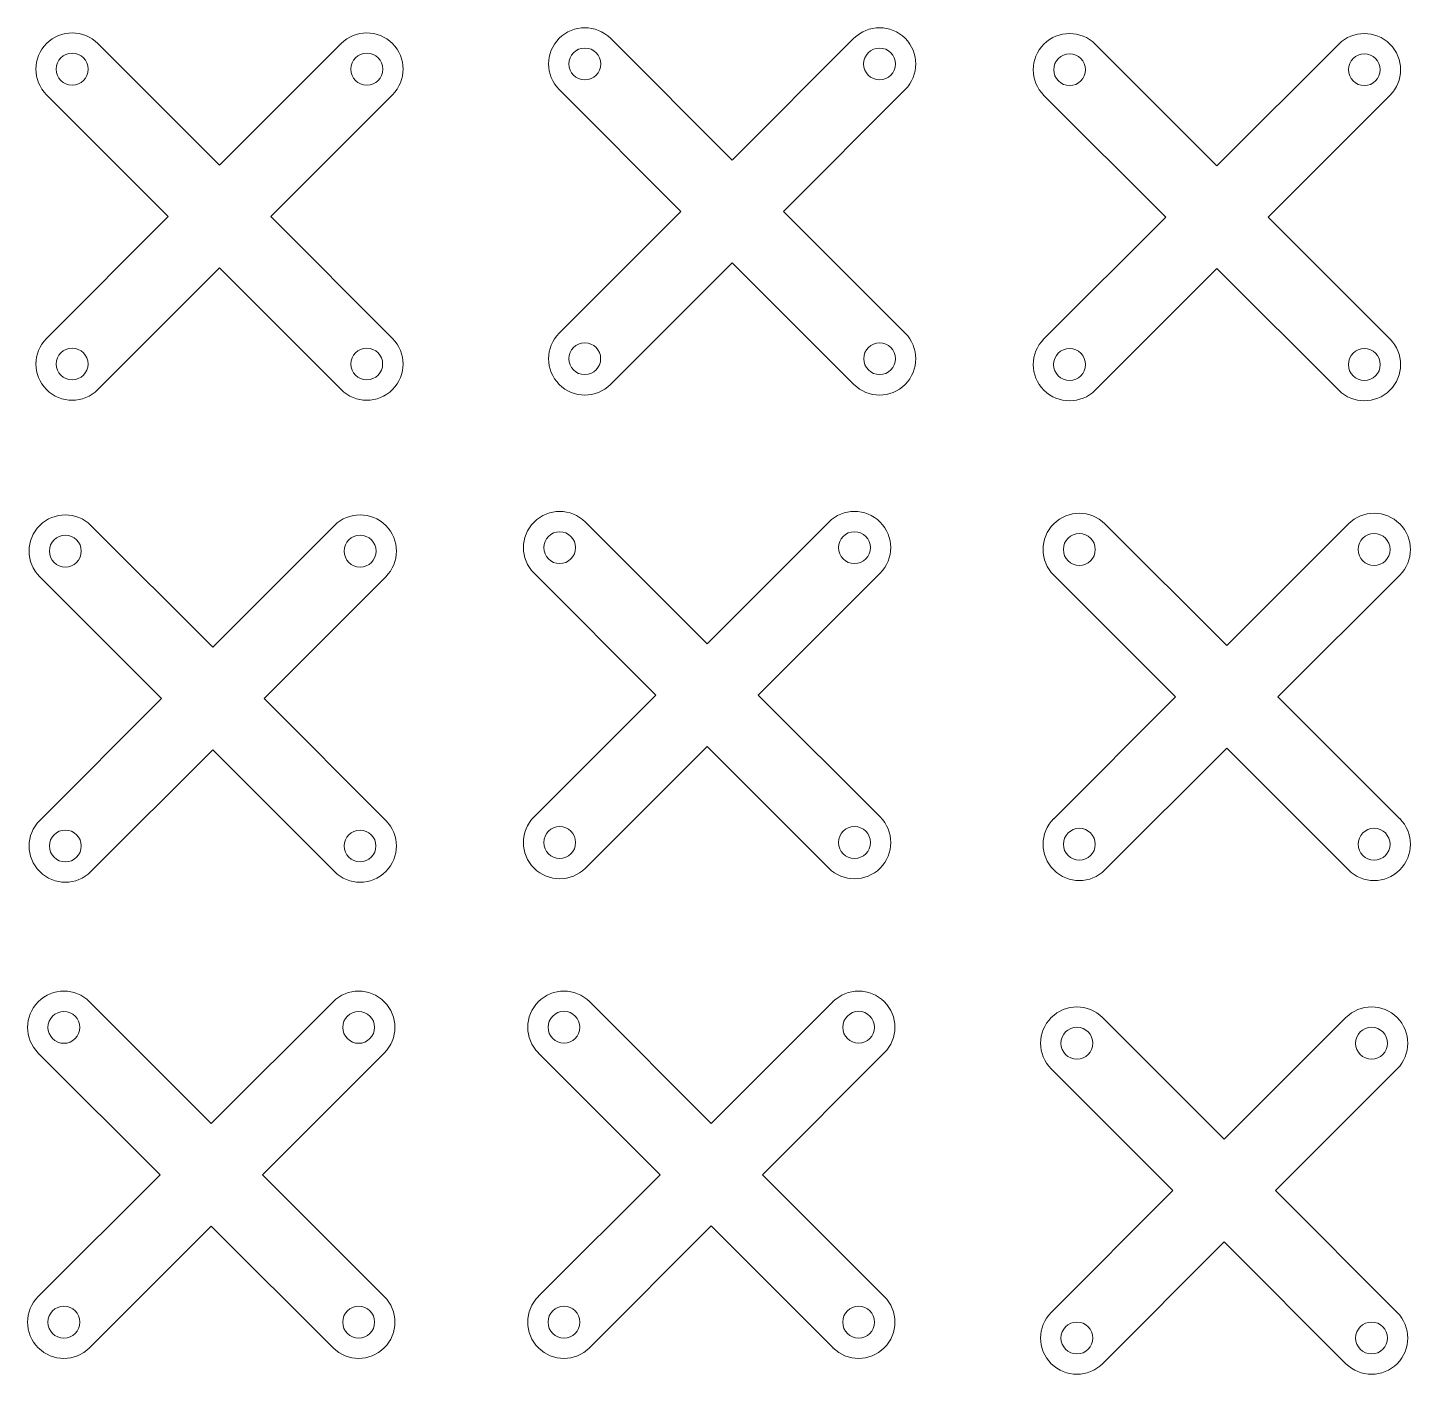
# Model space of a CAD drawing. Header units: millimetres. Extents: x 24 to 177, y 27 to 175.
import ezdxf

# ---------------------------------------------------------------- set-up
doc = ezdxf.new("R2010")
doc.units = ezdxf.units.MM

msp = doc.modelspace()

# ---------------------------------------------------------------- linework, layer by layer
at = {"color": 7, "linetype": 'Continuous', "lineweight": 15}
for p, q in [((102.24, 160.69), (88.8, 174.12)), ((115.67, 174.12), (102.24, 160.69)), ((45.65, 160.11), (32.22, 173.55)), ((59.09, 173.55), (45.65, 160.11)), ((155.73, 160.05), (142.3, 173.48)), ((169.17, 173.48), (155.73, 160.05)), ((26.56, 167.89), (39.99, 154.45)), ((51.31, 154.45), (64.74, 167.89)), ((83.15, 168.47), (96.58, 155.03)), ((107.89, 155.03), (121.33, 168.47)), ((136.64, 167.82), (150.08, 154.39)), ((161.39, 154.39), (174.82, 167.82)), ((39.99, 154.45), (26.56, 141.02)), ((64.74, 141.02), (51.31, 154.45)), ((96.58, 155.03), (83.15, 141.6)), ((121.33, 141.6), (107.89, 155.03)), ((150.08, 154.39), (136.64, 140.95)), ((174.82, 140.95), (161.39, 154.39)), ((32.22, 135.36), (45.65, 148.8)), ((45.65, 148.8), (59.09, 135.36)), ((88.8, 135.94), (102.24, 149.37)), ((102.24, 149.37), (115.67, 135.94)), ((142.3, 135.3), (155.73, 148.73)), ((155.73, 148.73), (169.17, 135.3)), ((99.46, 107.32), (86.03, 120.76)), ((112.9, 120.76), (99.46, 107.32)), ((156.82, 107.13), (143.38, 120.56)), ((170.25, 120.56), (156.82, 107.13)), ((44.91, 106.94), (31.47, 120.38)), ((58.34, 120.38), (44.91, 106.94)), ((25.82, 114.72), (39.25, 101.28)), ((50.57, 101.28), (64, 114.72)), ((80.37, 115.1), (93.81, 101.67)), ((105.12, 101.67), (118.56, 115.1)), ((137.73, 114.9), (151.16, 101.47)), ((162.47, 101.47), (175.91, 114.9)), ((39.25, 101.28), (25.82, 87.85)), ((64, 87.85), (50.57, 101.28)), ((93.81, 101.67), (80.37, 88.23)), ((118.56, 88.23), (105.12, 101.67)), ((151.16, 101.47), (137.73, 88.03)), ((175.91, 88.03), (162.47, 101.47)), ((31.47, 82.19), (44.91, 95.63)), ((44.91, 95.63), (58.34, 82.19)), ((86.03, 82.57), (99.46, 96.01)), ((99.46, 96.01), (112.9, 82.57)), ((143.38, 82.38), (156.82, 95.81)), ((156.82, 95.81), (170.25, 82.38)), ((44.74, 54.41), (31.31, 67.84)), ((58.18, 67.84), (44.74, 54.41)), ((99.93, 54.41), (86.5, 67.85)), ((113.37, 67.85), (99.93, 54.41)), ((156.54, 52.66), (143.1, 66.09)), ((169.97, 66.09), (156.54, 52.66)), ((25.65, 62.18), (39.09, 48.75)), ((50.4, 48.75), (63.83, 62.18)), ((80.84, 62.19), (94.27, 48.76)), ((105.59, 48.76), (119.02, 62.19)), ((137.45, 60.43), (150.88, 47)), ((162.2, 47), (175.63, 60.43)), ((39.09, 48.75), (25.65, 35.31)), ((63.83, 35.31), (50.4, 48.75)), ((94.27, 48.76), (80.84, 35.32)), ((119.02, 35.32), (105.59, 48.76)), ((150.88, 47), (137.45, 33.56)), ((175.63, 33.56), (162.2, 47)), ((31.31, 29.66), (44.74, 43.09)), ((44.74, 43.09), (58.18, 29.66)), ((86.5, 29.66), (99.93, 43.1)), ((99.93, 43.1), (113.37, 29.66)), ((143.1, 27.91), (156.54, 41.34)), ((156.54, 41.34), (169.97, 27.91))]:
    msp.add_line(p, q, dxfattribs=at)
for centre, radius in [((29.39, 170.72), 1.76), ((61.91, 170.72), 1.76), ((85.97, 171.29), 1.76), ((118.5, 171.29), 1.76), ((139.47, 170.65), 1.75), ((172, 170.65), 1.75), ((85.97, 138.77), 1.75), ((118.5, 138.77), 1.75), ((29.39, 138.19), 1.75), ((61.91, 138.19), 1.75), ((139.47, 138.13), 1.76), ((172, 138.13), 1.76), ((28.64, 117.55), 1.76), ((61.17, 117.55), 1.76), ((83.2, 117.93), 1.76), ((115.73, 117.93), 1.76), ((140.55, 117.73), 1.76), ((173.08, 117.73), 1.76), ((83.2, 85.4), 1.76), ((115.73, 85.4), 1.76), ((28.64, 85.02), 1.76), ((61.17, 85.02), 1.75), ((140.55, 85.21), 1.76), ((173.08, 85.21), 1.76), ((28.48, 65.01), 1.76), ((61.01, 65.01), 1.76), ((83.67, 65.02), 1.76), ((116.19, 65.02), 1.76), ((140.28, 63.26), 1.76), ((172.8, 63.26), 1.76), ((28.48, 32.49), 1.76), ((61.01, 32.49), 1.76), ((83.67, 32.49), 1.76), ((116.19, 32.49), 1.76), ((140.28, 30.74), 1.76), ((172.8, 30.74), 1.76)]:
    msp.add_circle(centre, radius, dxfattribs=at)
for centre, start, end in [((29.39, 170.72), 45, 225), ((61.91, 170.72), 315, 135), ((85.97, 171.29), 45, 225), ((118.5, 171.29), 315, 135), ((139.47, 170.65), 45, 225), ((172, 170.65), 315, 135), ((29.39, 138.19), 135, 315), ((61.91, 138.19), 225, 45), ((85.97, 138.77), 135, 315), ((118.5, 138.77), 225, 45), ((139.47, 138.13), 135, 315), ((172, 138.13), 225, 45), ((28.64, 117.55), 45, 225), ((61.17, 117.55), 315, 135), ((83.2, 117.93), 45, 225), ((115.73, 117.93), 315, 135), ((140.55, 117.73), 45, 225), ((173.08, 117.73), 315, 135), ((28.64, 85.02), 135, 315), ((61.17, 85.02), 225, 45), ((83.2, 85.4), 135, 315), ((115.73, 85.4), 225, 45), ((140.55, 85.21), 135, 315), ((173.08, 85.21), 225, 45), ((28.48, 65.01), 45, 225), ((61.01, 65.01), 315, 135), ((83.67, 65.02), 45, 225), ((116.19, 65.02), 315, 135), ((140.28, 63.26), 45, 225), ((172.8, 63.26), 315, 135), ((28.48, 32.49), 135, 315), ((61.01, 32.49), 225, 45), ((83.67, 32.49), 135, 315), ((116.19, 32.49), 225, 45), ((140.28, 30.74), 135, 315), ((172.8, 30.74), 225, 45)]:
    msp.add_arc(centre, 4, start, end, dxfattribs=at)

doc.saveas('drawing.dxf')
